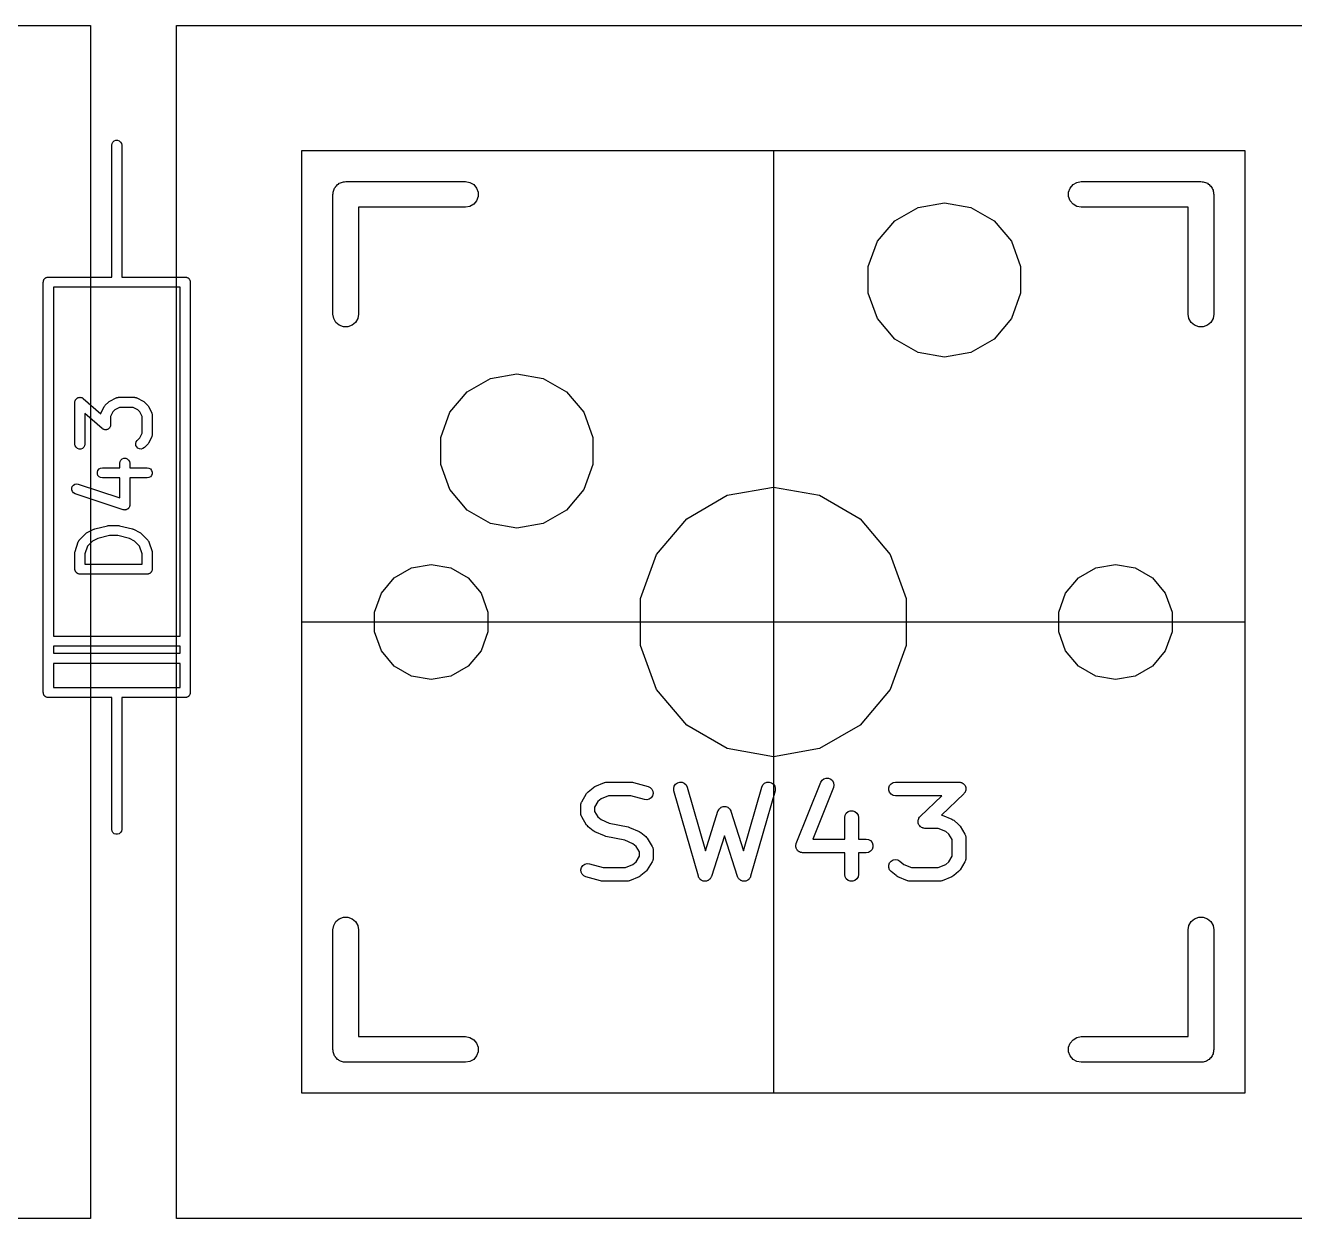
# Model space of a CAD drawing. Header units: millimetres. Extents: x 30 to 728, y -111 to 447.
# Drawn here: x 124.25 to 143.1, y 102.22 to 119.95 of the extents above; entities that cross this region are included whole.
import ezdxf

# ---------------------------------------------------------------- set-up
doc = ezdxf.new("R2010")
doc.units = ezdxf.units.MM
for name, color, linetype in [('BLACK', 7, 'Continuous'), ('プレート', 6, 'Continuous'), ('参照キーキャップ', 7, 'Continuous'), ('寸法', 21, 'Continuous')]:
    doc.layers.add(name, color=color, linetype=linetype)
doc.layers.add('補助線', color=4, linetype='Continuous', transparency=0.8)

# ---------------------------------------------------------------- blocks, each defined once
blk = doc.blocks.new('hhskb-F.SilkS')
at = {"layer": 'BLACK'}
for p, q in [((91.9295, -109.894), (91.9425, -109.872)), ((91.9425, -109.872), (91.9625, -109.855)), ((91.9625, -109.855), (91.987, -109.846)), ((91.987, -109.846), (92.013, -109.846)), ((92.013, -109.846), (92.0375, -109.855)), ((92.0375, -109.855), (92.0575, -109.872)), ((92.0575, -109.872), (92.0705, -109.894)), ((91.925, -109.92), (91.9295, -109.894)), ((91.925, -111.19), (91.925, -109.92)), ((92.0705, -109.894), (92.075, -109.92)), ((92.075, -109.92), (92.075, -111.19)), ((95.2095, -110.65), (95.2124, -110.634)), ((95.2124, -110.617), (95.2181, -110.601)), ((95.2124, -110.634), (95.2124, -110.617)), ((95.2181, -110.601), (95.221, -110.585)), ((95.221, -110.585), (95.2293, -110.57)), ((95.2293, -110.57), (95.235, -110.555)), ((95.235, -110.555), (95.2457, -110.542)), ((95.2457, -110.542), (95.2541, -110.528)), ((95.2541, -110.528), (95.2668, -110.517)), ((95.2668, -110.517), (95.2775, -110.504)), ((95.2775, -110.504), (95.292, -110.496)), ((95.292, -110.496), (95.3047, -110.485)), ((95.3047, -110.485), (95.3204, -110.479)), ((95.3204, -110.479), (95.3348, -110.471)), ((95.3348, -110.471), (95.3513, -110.468)), ((95.3513, -110.468), (95.3669, -110.462)), ((95.3669, -110.462), (95.3836, -110.462)), ((95.3836, -110.462), (95.4, -110.459)), ((95.4, -110.459), (97.178, -110.459)), ((97.178, -110.459), (97.2432, -110.471)), ((97.2432, -110.471), (97.3005, -110.504)), ((97.3005, -110.504), (97.343, -110.555)), ((97.343, -110.555), (97.3656, -110.617)), ((97.3656, -110.617), (97.3656, -110.683)), ((106.134, -110.617), (106.157, -110.555)), ((106.134, -110.683), (106.134, -110.617)), ((106.157, -110.555), (106.2, -110.504)), ((106.2, -110.504), (106.257, -110.471)), ((106.257, -110.471), (106.322, -110.459)), ((106.322, -110.459), (108.1, -110.459)), ((108.1, -110.459), (108.116, -110.462)), ((108.116, -110.462), (108.133, -110.462)), ((108.133, -110.462), (108.149, -110.468)), ((108.149, -110.468), (108.165, -110.471)), ((108.165, -110.471), (108.18, -110.479)), ((108.18, -110.479), (108.195, -110.485)), ((108.195, -110.485), (108.208, -110.496)), ((108.208, -110.496), (108.222, -110.504)), ((108.222, -110.504), (108.233, -110.517)), ((108.233, -110.517), (108.246, -110.528)), ((108.246, -110.528), (108.254, -110.542)), ((108.254, -110.542), (108.265, -110.555)), ((108.265, -110.555), (108.271, -110.57)), ((108.271, -110.57), (108.279, -110.585)), ((108.279, -110.585), (108.282, -110.601)), ((108.282, -110.601), (108.288, -110.617)), ((108.288, -110.617), (108.288, -110.634)), ((108.288, -110.634), (108.29, -110.65)), ((95.2095, -112.428), (95.2095, -110.65)), ((97.3005, -110.796), (97.2432, -110.829)), ((97.343, -110.745), (97.3005, -110.796)), ((97.3656, -110.683), (97.343, -110.745)), ((103.898, -110.842), (104.29, -110.773)), ((104.29, -110.773), (104.682, -110.842)), ((106.157, -110.745), (106.134, -110.683)), ((106.2, -110.796), (106.157, -110.745)), ((106.257, -110.829), (106.2, -110.796)), ((108.29, -110.65), (108.29, -112.428)), ((97.178, -110.84), (95.5905, -110.84)), ((95.5905, -110.84), (95.5905, -112.428)), ((97.2432, -110.829), (97.178, -110.84)), ((103.552, -111.041), (103.898, -110.842)), ((104.682, -110.842), (105.028, -111.041)), ((106.322, -110.84), (106.257, -110.829)), ((107.909, -110.84), (106.322, -110.84)), ((107.909, -112.428), (107.909, -110.84)), ((91.925, -111.877), (91.925, -111.19)), ((92.075, -111.19), (92.075, -111.877)), ((103.296, -111.346), (103.552, -111.041)), ((105.028, -111.041), (105.284, -111.346)), ((103.16, -111.721), (103.296, -111.346)), ((105.284, -111.346), (105.42, -111.721)), ((103.16, -112.119), (103.16, -111.721)), ((105.42, -111.721), (105.42, -112.119)), ((90.909, -111.952), (90.9101, -111.946)), ((90.909, -118.048), (90.909, -111.952)), ((90.9101, -111.939), (90.9124, -111.933)), ((90.9101, -111.946), (90.9101, -111.939)), ((90.9124, -111.933), (90.9135, -111.926)), ((90.9135, -111.926), (90.9168, -111.921)), ((90.9168, -111.921), (90.919, -111.914)), ((90.919, -111.914), (90.9233, -111.909)), ((90.9233, -111.909), (90.9265, -111.904)), ((90.9265, -111.904), (90.9316, -111.9)), ((90.9316, -111.9), (90.9358, -111.895)), ((90.9358, -111.895), (90.9415, -111.891)), ((90.9415, -111.891), (90.9465, -111.887)), ((90.9465, -111.887), (90.9527, -111.885)), ((90.9527, -111.885), (90.9583, -111.882)), ((90.9583, -111.882), (90.9648, -111.88)), ((90.9648, -111.88), (90.971, -111.878)), ((90.971, -111.878), (90.9775, -111.878)), ((90.9775, -111.878), (90.984, -111.877)), ((90.984, -111.877), (91.925, -111.877)), ((92.075, -111.877), (93.016, -111.877)), ((93.016, -111.877), (93.0225, -111.878)), ((93.0225, -111.878), (93.029, -111.878)), ((93.029, -111.878), (93.0352, -111.88)), ((93.0352, -111.88), (93.0417, -111.882)), ((93.0417, -111.882), (93.0473, -111.885)), ((93.0473, -111.885), (93.0535, -111.887)), ((93.0535, -111.887), (93.0585, -111.891)), ((93.0585, -111.891), (93.0642, -111.895)), ((93.0642, -111.895), (93.0684, -111.9)), ((93.0684, -111.9), (93.0735, -111.904)), ((93.0735, -111.904), (93.0767, -111.909)), ((93.0767, -111.909), (93.081, -111.914)), ((93.081, -111.914), (93.0832, -111.921)), ((93.0832, -111.921), (93.0865, -111.926)), ((93.0865, -111.926), (93.0876, -111.933)), ((93.0876, -111.933), (93.0899, -111.939)), ((93.0899, -111.939), (93.0899, -111.946)), ((93.0899, -111.946), (93.091, -111.952)), ((93.091, -111.952), (93.091, -118.048)), ((92, -112.027), (91.059, -112.027)), ((91.059, -112.027), (91.059, -117.211)), ((92.941, -112.027), (92, -112.027)), ((92.941, -117.211), (92.941, -112.027)), ((103.296, -112.494), (103.16, -112.119)), ((105.42, -112.119), (105.284, -112.494)), ((95.221, -112.493), (95.2095, -112.428)), ((95.2541, -112.55), (95.221, -112.493)), ((95.579, -112.493), (95.5459, -112.55)), ((95.5905, -112.428), (95.579, -112.493)), ((103.552, -112.799), (103.296, -112.494)), ((105.284, -112.494), (105.028, -112.799)), ((107.921, -112.493), (107.909, -112.428)), ((107.954, -112.55), (107.921, -112.493)), ((108.279, -112.493), (108.246, -112.55)), ((108.29, -112.428), (108.279, -112.493)), ((95.3047, -112.593), (95.2541, -112.55)), ((95.3669, -112.616), (95.3047, -112.593)), ((95.4331, -112.616), (95.3669, -112.616)), ((95.4952, -112.593), (95.4331, -112.616)), ((95.5459, -112.55), (95.4952, -112.593)), ((108.005, -112.593), (107.954, -112.55)), ((108.067, -112.616), (108.005, -112.593)), ((108.133, -112.616), (108.067, -112.616)), ((108.195, -112.593), (108.133, -112.616)), ((108.246, -112.55), (108.195, -112.593)), ((103.898, -112.998), (103.552, -112.799)), ((105.028, -112.799), (104.682, -112.998)), ((104.29, -113.067), (103.898, -112.998)), ((104.682, -112.998), (104.29, -113.067)), ((97.2025, -113.581), (97.5476, -113.382)), ((97.5476, -113.382), (97.94, -113.313)), ((97.94, -113.313), (98.3324, -113.382)), ((98.3324, -113.382), (98.6775, -113.581)), ((96.9464, -113.886), (97.2025, -113.581)), ((98.6775, -113.581), (98.9336, -113.886)), ((91.3774, -113.738), (91.3787, -113.731)), ((91.3774, -114.357), (91.3774, -113.738)), ((91.3787, -113.731), (91.3788, -113.724)), ((91.3788, -113.724), (91.3809, -113.718)), ((91.3809, -113.718), (91.3819, -113.712)), ((91.3819, -113.712), (91.3856, -113.706)), ((91.3856, -113.706), (91.3882, -113.699)), ((91.3882, -113.699), (91.392, -113.695)), ((91.392, -113.695), (91.3949, -113.69)), ((91.3949, -113.69), (91.4005, -113.685)), ((91.4005, -113.685), (91.4054, -113.68)), ((91.4054, -113.68), (91.4104, -113.677)), ((91.4104, -113.677), (91.4149, -113.673)), ((91.4149, -113.673), (91.4218, -113.671)), ((91.4218, -113.671), (91.4282, -113.667)), ((91.4282, -113.667), (91.4339, -113.666)), ((91.4339, -113.666), (91.4394, -113.664)), ((91.4394, -113.664), (91.4467, -113.664)), ((91.4467, -113.664), (91.4539, -113.663)), ((91.4539, -113.663), (91.4596, -113.664)), ((91.4596, -113.664), (91.4654, -113.664)), ((91.4654, -113.664), (91.4723, -113.667)), ((91.4723, -113.667), (91.4795, -113.668)), ((91.4795, -113.668), (91.4844, -113.671)), ((91.4844, -113.671), (91.4899, -113.673)), ((91.4899, -113.673), (91.4955, -113.678)), ((91.4955, -113.678), (91.5018, -113.682)), ((91.5018, -113.682), (91.7618, -113.909)), ((91.7663, -113.895), (91.8139, -113.8)), ((91.8139, -113.8), (91.821, -113.79)), ((91.821, -113.79), (91.8279, -113.78)), ((91.8279, -113.78), (91.8755, -113.733)), ((91.8755, -113.733), (91.8854, -113.726)), ((91.8854, -113.726), (91.895, -113.719)), ((91.895, -113.719), (91.9903, -113.671)), ((92.0415, -113.813), (91.973, -113.847)), ((91.9903, -113.671), (91.9944, -113.67)), ((91.9944, -113.67), (91.9982, -113.668)), ((91.9982, -113.668), (92.0068, -113.666)), ((92.0068, -113.666), (92.0152, -113.664)), ((92.0152, -113.664), (92.0196, -113.664)), ((92.0196, -113.664), (92.0238, -113.663)), ((92.0238, -113.663), (92.2619, -113.663)), ((92.2442, -113.813), (92.0415, -113.813)), ((92.3127, -113.847), (92.2442, -113.813)), ((92.2619, -113.663), (92.2662, -113.664)), ((92.2662, -113.664), (92.2705, -113.664)), ((92.2705, -113.664), (92.2789, -113.666)), ((92.2789, -113.666), (92.2876, -113.668)), ((92.2876, -113.668), (92.2913, -113.67)), ((92.2913, -113.67), (92.2954, -113.671)), ((92.2954, -113.671), (92.3907, -113.719)), ((92.3907, -113.719), (92.4003, -113.726)), ((92.4003, -113.726), (92.4102, -113.733)), ((92.4102, -113.733), (92.4578, -113.78)), ((92.4578, -113.78), (92.4647, -113.79)), ((92.4647, -113.79), (92.4718, -113.8)), ((92.4718, -113.8), (92.5195, -113.895)), ((91.7839, -114.128), (91.5274, -113.903)), ((91.5274, -113.903), (91.5274, -114.357)), ((91.7618, -113.909), (91.7629, -113.903)), ((91.7629, -113.903), (91.765, -113.899)), ((91.765, -113.899), (91.7663, -113.895)), ((91.9426, -113.878), (91.9083, -113.946)), ((91.9083, -113.946), (91.9083, -114.071)), ((91.973, -113.847), (91.9426, -113.878)), ((92.3431, -113.878), (92.3127, -113.847)), ((92.3774, -113.946), (92.3431, -113.878)), ((92.3774, -114.197), (92.3774, -113.946)), ((92.5195, -113.895), (92.5207, -113.899)), ((92.5207, -113.899), (92.5229, -113.903)), ((92.5229, -113.903), (92.5244, -113.912)), ((92.5244, -113.912), (92.5269, -113.92)), ((92.5269, -113.92), (92.5266, -113.924)), ((92.5266, -113.924), (92.5274, -113.929)), ((92.5274, -113.929), (92.5274, -114.214)), ((96.8101, -114.261), (96.9464, -113.886)), ((98.9336, -113.886), (99.0699, -114.261)), ((91.7902, -114.132), (91.7839, -114.128)), ((91.7958, -114.136), (91.7902, -114.132)), ((91.8013, -114.138), (91.7958, -114.136)), ((91.8062, -114.141), (91.8013, -114.138)), ((91.8134, -114.143), (91.8062, -114.141)), ((91.8203, -114.145), (91.8134, -114.143)), ((91.8261, -114.145), (91.8203, -114.145)), ((91.8318, -114.146), (91.8261, -114.145)), ((91.839, -114.145), (91.8318, -114.146)), ((91.8464, -114.145), (91.839, -114.145)), ((91.8518, -114.143), (91.8464, -114.145)), ((91.8575, -114.142), (91.8518, -114.143)), ((91.8639, -114.139), (91.8575, -114.142)), ((91.8708, -114.136), (91.8639, -114.139)), ((91.8753, -114.133), (91.8708, -114.136)), ((91.8803, -114.13), (91.8753, -114.133)), ((91.8852, -114.124), (91.8803, -114.13)), ((91.8908, -114.12), (91.8852, -114.124)), ((91.8937, -114.115), (91.8908, -114.12)), ((91.8975, -114.11), (91.8937, -114.115)), ((91.9001, -114.103), (91.8975, -114.11)), ((91.9038, -114.097), (91.9001, -114.103)), ((91.9048, -114.091), (91.9038, -114.097)), ((91.9069, -114.086), (91.9048, -114.091)), ((91.9071, -114.079), (91.9069, -114.086)), ((91.9083, -114.071), (91.9071, -114.079)), ((92.3431, -114.265), (92.3774, -114.197)), ((92.5274, -114.214), (92.5266, -114.219)), ((91.3819, -114.383), (91.3774, -114.357)), ((91.3949, -114.405), (91.3819, -114.383)), ((91.4149, -114.422), (91.3949, -114.405)), ((91.5098, -114.405), (91.4899, -114.422)), ((91.5229, -114.383), (91.5098, -114.405)), ((91.5274, -114.357), (91.5229, -114.383)), ((92.2824, -114.351), (92.2892, -114.325)), ((92.2847, -114.377), (92.2824, -114.351)), ((92.2957, -114.4), (92.2847, -114.377)), ((92.2892, -114.325), (92.3041, -114.304)), ((92.3141, -114.419), (92.2957, -114.4)), ((92.3041, -114.304), (92.3431, -114.265)), ((92.4578, -114.363), (92.4102, -114.41)), ((92.4647, -114.353), (92.4578, -114.363)), ((92.4718, -114.343), (92.4647, -114.353)), ((92.5195, -114.248), (92.4718, -114.343)), ((92.5207, -114.244), (92.5195, -114.248)), ((92.5229, -114.24), (92.5207, -114.244)), ((92.5244, -114.231), (92.5229, -114.24)), ((92.5269, -114.223), (92.5244, -114.231)), ((92.5266, -114.219), (92.5269, -114.223)), ((96.8101, -114.659), (96.8101, -114.261)), ((99.0699, -114.261), (99.0699, -114.659)), ((91.4394, -114.431), (91.4149, -114.422)), ((91.4654, -114.431), (91.4394, -114.431)), ((91.4899, -114.422), (91.4654, -114.431)), ((92.0616, -114.595), (92.0815, -114.578)), ((92.0815, -114.578), (92.106, -114.569)), ((92.106, -114.569), (92.1321, -114.569)), ((92.1321, -114.569), (92.1565, -114.578)), ((92.1565, -114.578), (92.1765, -114.595)), ((92.3377, -114.43), (92.3141, -114.419)), ((92.3637, -114.432), (92.3377, -114.43)), ((92.3888, -114.425), (92.3637, -114.432)), ((92.4102, -114.41), (92.3888, -114.425)), ((91.7119, -114.773), (91.7208, -114.748)), ((91.7119, -114.799), (91.7119, -114.773)), ((91.7208, -114.748), (91.7375, -114.728)), ((91.7375, -114.728), (91.7601, -114.715)), ((91.7601, -114.715), (91.7857, -114.711)), ((91.7857, -114.711), (92.044, -114.711)), ((92.044, -114.643), (92.0486, -114.617)), ((92.044, -114.711), (92.044, -114.643)), ((92.0486, -114.617), (92.0616, -114.595)), ((92.1765, -114.595), (92.1895, -114.617)), ((92.1895, -114.617), (92.194, -114.643)), ((92.194, -114.643), (92.194, -114.711)), ((92.194, -114.711), (92.4524, -114.711)), ((92.4524, -114.711), (92.478, -114.715)), ((92.478, -114.715), (92.5006, -114.728)), ((92.5006, -114.728), (92.5173, -114.748)), ((92.5173, -114.748), (92.5262, -114.773)), ((92.5262, -114.773), (92.5262, -114.799)), ((96.9464, -115.034), (96.8101, -114.659)), ((99.0699, -114.659), (98.9336, -115.034)), ((91.3388, -114.988), (91.355, -114.968)), ((91.355, -114.968), (91.3772, -114.954)), ((91.3772, -114.954), (91.4027, -114.949)), ((91.4027, -114.949), (91.4285, -114.953)), ((91.4285, -114.953), (92.044, -115.158)), ((91.7208, -114.823), (91.7119, -114.799)), ((91.7375, -114.843), (91.7208, -114.823)), ((91.7601, -114.856), (91.7375, -114.843)), ((91.7857, -114.861), (91.7601, -114.856)), ((92.044, -114.861), (91.7857, -114.861)), ((92.044, -115.158), (92.044, -114.861)), ((92.4524, -114.861), (92.194, -114.861)), ((92.194, -114.861), (92.194, -115.262)), ((92.478, -114.856), (92.4524, -114.861)), ((92.5006, -114.843), (92.478, -114.856)), ((92.5173, -114.823), (92.5006, -114.843)), ((92.5262, -114.799), (92.5173, -114.823)), ((91.3306, -115.013), (91.3388, -114.988)), ((91.3313, -115.039), (91.3306, -115.013)), ((91.3409, -115.063), (91.3313, -115.039)), ((91.3581, -115.083), (91.3409, -115.063)), ((91.381, -115.095), (91.3581, -115.083)), ((92.0953, -115.333), (91.381, -115.095)), ((97.2025, -115.339), (96.9464, -115.034)), ((98.9336, -115.034), (98.6775, -115.339)), ((100.463, -115.467), (101.065, -115.119)), ((101.065, -115.119), (101.75, -114.998)), ((101.75, -114.998), (102.435, -115.119)), ((102.435, -115.119), (103.037, -115.467)), ((92.1008, -115.334), (92.0953, -115.333)), ((92.106, -115.336), (92.1008, -115.334)), ((92.1136, -115.336), (92.106, -115.336)), ((92.1211, -115.337), (92.1136, -115.336)), ((92.1265, -115.336), (92.1211, -115.337)), ((92.1321, -115.336), (92.1265, -115.336)), ((92.1392, -115.333), (92.1321, -115.336)), ((92.1466, -115.332), (92.1392, -115.333)), ((92.1513, -115.329), (92.1466, -115.332)), ((92.1565, -115.327), (92.1513, -115.329)), ((92.1624, -115.322), (92.1565, -115.327)), ((92.1688, -115.318), (92.1624, -115.322)), ((92.1723, -115.314), (92.1688, -115.318)), ((92.1765, -115.31), (92.1723, -115.314)), ((92.1803, -115.304), (92.1765, -115.31)), ((92.185, -115.298), (92.1803, -115.304)), ((92.1868, -115.292), (92.185, -115.298)), ((92.1895, -115.288), (92.1868, -115.292)), ((92.1908, -115.28), (92.1895, -115.288)), ((92.1932, -115.273), (92.1908, -115.28)), ((92.194, -115.262), (92.1931, -115.267)), ((92.1931, -115.267), (92.1932, -115.273)), ((97.5476, -115.538), (97.2025, -115.339)), ((98.6775, -115.339), (98.3324, -115.538)), ((100.017, -115.999), (100.463, -115.467)), ((103.037, -115.467), (103.483, -115.999)), ((91.447, -115.78), (91.5422, -115.685)), ((91.5422, -115.685), (91.552, -115.678)), ((91.552, -115.678), (91.5617, -115.671)), ((91.5617, -115.671), (91.6569, -115.623)), ((91.6569, -115.623), (91.6648, -115.621)), ((91.6648, -115.621), (91.6723, -115.618)), ((91.6723, -115.618), (91.8628, -115.57)), ((91.8902, -115.718), (91.7167, -115.761)), ((91.8628, -115.57), (91.8719, -115.569)), ((91.8719, -115.569), (91.881, -115.568)), ((91.881, -115.568), (92.0238, -115.568)), ((92.0146, -115.718), (91.8902, -115.718)), ((92.1881, -115.761), (92.0146, -115.718)), ((92.0238, -115.568), (92.0328, -115.569)), ((92.0328, -115.569), (92.042, -115.57)), ((92.042, -115.57), (92.2325, -115.618)), ((92.2325, -115.618), (92.24, -115.621)), ((92.24, -115.621), (92.2478, -115.623)), ((92.2478, -115.623), (92.3431, -115.671)), ((92.3431, -115.671), (92.3527, -115.678)), ((92.3527, -115.678), (92.3626, -115.685)), ((92.3626, -115.685), (92.4578, -115.78)), ((97.94, -115.607), (97.5476, -115.538)), ((98.3324, -115.538), (97.94, -115.607)), ((91.3812, -115.952), (91.4288, -115.81)), ((91.4288, -115.81), (91.4309, -115.806)), ((91.4309, -115.806), (91.432, -115.802)), ((91.432, -115.802), (91.4371, -115.794)), ((91.4371, -115.794), (91.4413, -115.787)), ((91.4413, -115.787), (91.4445, -115.784)), ((91.4445, -115.784), (91.447, -115.78)), ((91.5656, -115.874), (91.5274, -115.988)), ((91.6397, -115.8), (91.5656, -115.874)), ((91.7167, -115.761), (91.6397, -115.8)), ((92.2651, -115.8), (92.1881, -115.761)), ((92.3392, -115.874), (92.2651, -115.8)), ((92.3774, -115.988), (92.3392, -115.874)), ((92.4578, -115.78), (92.4603, -115.784)), ((92.4603, -115.784), (92.4635, -115.787)), ((92.4635, -115.787), (92.4677, -115.794)), ((92.4677, -115.794), (92.4727, -115.802)), ((92.4727, -115.802), (92.4739, -115.806)), ((92.4739, -115.806), (92.4759, -115.81)), ((92.4759, -115.81), (92.5235, -115.952)), ((91.3774, -115.976), (91.3795, -115.964)), ((91.3774, -116.214), (91.3774, -115.976)), ((91.3795, -115.964), (91.3812, -115.952)), ((91.5274, -115.988), (91.5274, -116.139)), ((92.3774, -116.139), (92.3774, -115.988)), ((92.5235, -115.952), (92.5253, -115.964)), ((92.5253, -115.964), (92.5274, -115.976)), ((92.5274, -115.976), (92.5274, -116.214)), ((99.7789, -116.652), (100.017, -115.999)), ((103.483, -115.999), (103.721, -116.652)), ((91.3785, -116.221), (91.3774, -116.214)), ((91.3785, -116.227), (91.3785, -116.221)), ((91.3808, -116.233), (91.3785, -116.227)), ((91.3819, -116.24), (91.3808, -116.233)), ((91.3852, -116.246), (91.3819, -116.24)), ((91.3874, -116.252), (91.3852, -116.246)), ((91.3916, -116.257), (91.3874, -116.252)), ((91.3949, -116.262), (91.3916, -116.257)), ((91.4, -116.267), (91.3949, -116.262)), ((91.4042, -116.272), (91.4, -116.267)), ((91.4099, -116.275), (91.4042, -116.272)), ((91.4149, -116.279), (91.4099, -116.275)), ((91.421, -116.281), (91.4149, -116.279)), ((91.4267, -116.285), (91.421, -116.281)), ((91.4332, -116.286), (91.4267, -116.285)), ((91.4394, -116.288), (91.4332, -116.286)), ((91.4459, -116.288), (91.4394, -116.288)), ((91.4524, -116.289), (91.4459, -116.288)), ((92.4524, -116.289), (91.4524, -116.289)), ((91.5274, -116.139), (92.3774, -116.139)), ((92.4588, -116.288), (92.4524, -116.289)), ((92.4654, -116.288), (92.4588, -116.288)), ((92.4716, -116.286), (92.4654, -116.288)), ((92.478, -116.285), (92.4716, -116.286)), ((92.4837, -116.281), (92.478, -116.285)), ((92.4899, -116.279), (92.4837, -116.281)), ((92.4949, -116.275), (92.4899, -116.279)), ((92.5006, -116.272), (92.4949, -116.275)), ((92.5048, -116.267), (92.5006, -116.272)), ((92.5098, -116.262), (92.5048, -116.267)), ((92.5131, -116.257), (92.5098, -116.262)), ((92.5173, -116.252), (92.5131, -116.257)), ((92.5196, -116.246), (92.5173, -116.252)), ((92.5229, -116.24), (92.5196, -116.246)), ((92.524, -116.233), (92.5229, -116.24)), ((92.5262, -116.227), (92.524, -116.233)), ((92.5274, -116.214), (92.5262, -116.221)), ((92.5262, -116.221), (92.5262, -116.227)), ((96.121, -116.346), (96.3779, -116.197)), ((96.3779, -116.197), (96.67, -116.146)), ((96.67, -116.146), (96.9621, -116.197)), ((96.9621, -116.197), (97.219, -116.346)), ((106.281, -116.346), (106.538, -116.197)), ((106.538, -116.197), (106.83, -116.146)), ((106.83, -116.146), (107.122, -116.197)), ((107.122, -116.197), (107.379, -116.346)), ((95.9303, -116.573), (96.121, -116.346)), ((97.219, -116.346), (97.4097, -116.573)), ((106.09, -116.573), (106.281, -116.346)), ((107.379, -116.346), (107.57, -116.573)), ((95.8288, -116.852), (95.9303, -116.573)), ((97.4097, -116.573), (97.5112, -116.852)), ((99.7789, -117.348), (99.7789, -116.652)), ((103.721, -116.652), (103.721, -117.348)), ((105.989, -116.852), (106.09, -116.573)), ((107.57, -116.573), (107.671, -116.852)), ((95.8288, -117.148), (95.8288, -116.852)), ((97.5112, -116.852), (97.5112, -117.148)), ((105.989, -117.148), (105.989, -116.852)), ((107.671, -116.852), (107.671, -117.148)), ((91.059, -117.211), (92.941, -117.211)), ((95.9303, -117.427), (95.8288, -117.148)), ((97.5112, -117.148), (97.4097, -117.427)), ((106.09, -117.427), (105.989, -117.148)), ((107.671, -117.148), (107.57, -117.427)), ((91.059, -117.361), (91.059, -117.465)), ((92.941, -117.361), (91.059, -117.361)), ((92.941, -117.465), (92.941, -117.361)), ((100.017, -118.001), (99.7789, -117.348)), ((103.721, -117.348), (103.483, -118.001)), ((91.059, -117.465), (92.941, -117.465)), ((96.121, -117.654), (95.9303, -117.427)), ((97.4097, -117.427), (97.219, -117.654)), ((106.281, -117.654), (106.09, -117.427)), ((107.57, -117.427), (107.379, -117.654)), ((92.941, -117.615), (91.059, -117.615)), ((91.059, -117.615), (91.059, -117.973)), ((92.941, -117.973), (92.941, -117.615)), ((96.3779, -117.803), (96.121, -117.654)), ((97.219, -117.654), (96.9621, -117.803)), ((106.538, -117.803), (106.281, -117.654)), ((107.379, -117.654), (107.122, -117.803)), ((91.059, -117.973), (92, -117.973)), ((92, -117.973), (92.941, -117.973)), ((96.67, -117.854), (96.3779, -117.803)), ((96.9621, -117.803), (96.67, -117.854)), ((106.83, -117.854), (106.538, -117.803)), ((107.122, -117.803), (106.83, -117.854)), ((90.9101, -118.054), (90.909, -118.048)), ((90.9101, -118.061), (90.9101, -118.054)), ((90.9124, -118.067), (90.9101, -118.061)), ((90.9135, -118.074), (90.9124, -118.067)), ((90.9168, -118.079), (90.9135, -118.074)), ((90.919, -118.085), (90.9168, -118.079)), ((90.9233, -118.091), (90.919, -118.085)), ((90.9265, -118.096), (90.9233, -118.091)), ((90.9316, -118.1), (90.9265, -118.096)), ((90.9358, -118.105), (90.9316, -118.1)), ((90.9415, -118.109), (90.9358, -118.105)), ((90.9465, -118.113), (90.9415, -118.109)), ((90.9527, -118.115), (90.9465, -118.113)), ((90.9583, -118.118), (90.9527, -118.115)), ((90.9648, -118.12), (90.9583, -118.118)), ((90.971, -118.122), (90.9648, -118.12)), ((90.9775, -118.122), (90.971, -118.122)), ((90.984, -118.123), (90.9775, -118.122)), ((91.925, -118.123), (90.984, -118.123)), ((91.925, -118.81), (91.925, -118.123)), ((93.016, -118.123), (92.075, -118.123)), ((92.075, -118.123), (92.075, -118.81)), ((93.0225, -118.122), (93.016, -118.123)), ((93.029, -118.122), (93.0225, -118.122)), ((93.0352, -118.12), (93.029, -118.122)), ((93.0417, -118.118), (93.0352, -118.12)), ((93.0473, -118.115), (93.0417, -118.118)), ((93.0535, -118.113), (93.0473, -118.115)), ((93.0585, -118.109), (93.0535, -118.113)), ((93.0642, -118.105), (93.0585, -118.109)), ((93.0684, -118.1), (93.0642, -118.105)), ((93.0735, -118.096), (93.0684, -118.1)), ((93.0767, -118.091), (93.0735, -118.096)), ((93.081, -118.085), (93.0767, -118.091)), ((93.0832, -118.079), (93.081, -118.085)), ((93.0865, -118.074), (93.0832, -118.079)), ((93.0876, -118.067), (93.0865, -118.074)), ((93.0899, -118.061), (93.0876, -118.067)), ((93.091, -118.048), (93.0899, -118.054)), ((93.0899, -118.054), (93.0899, -118.061)), ((100.463, -118.533), (100.017, -118.001)), ((103.483, -118.001), (103.037, -118.533)), ((101.065, -118.881), (100.463, -118.533)), ((103.037, -118.533), (102.435, -118.881)), ((91.925, -120.08), (91.925, -118.81)), ((92.075, -118.81), (92.075, -120.08)), ((101.75, -119.002), (101.065, -118.881)), ((102.435, -118.881), (101.75, -119.002)), ((98.9998, -119.522), (99.0724, -119.462)), ((99.0724, -119.462), (99.0856, -119.454)), ((99.0856, -119.454), (99.0984, -119.446)), ((99.0984, -119.446), (99.2435, -119.386)), ((99.2435, -119.386), (99.2458, -119.385)), ((99.2458, -119.385), (99.2478, -119.384)), ((99.2478, -119.384), (99.2629, -119.381)), ((99.2629, -119.381), (99.2779, -119.378)), ((99.2779, -119.378), (99.2803, -119.378)), ((99.2803, -119.378), (99.2826, -119.378)), ((99.2826, -119.378), (99.6454, -119.378)), ((99.6454, -119.378), (99.659, -119.38)), ((99.659, -119.38), (99.6726, -119.382)), ((99.6726, -119.382), (99.8903, -119.442)), ((99.8903, -119.442), (99.9222, -119.457)), ((99.9222, -119.457), (99.9469, -119.482)), ((99.9469, -119.482), (99.9615, -119.515)), ((100.27, -119.472), (100.278, -119.438)), ((100.273, -119.507), (100.27, -119.472)), ((100.278, -119.438), (100.298, -119.409)), ((100.298, -119.409), (100.327, -119.388)), ((100.327, -119.388), (100.361, -119.378)), ((100.361, -119.378), (100.396, -119.381)), ((100.396, -119.381), (100.428, -119.395)), ((100.428, -119.395), (100.453, -119.42)), ((100.453, -119.42), (100.469, -119.452)), ((100.469, -119.452), (100.74, -120.399)), ((101.309, -120.399), (101.58, -119.452)), ((101.58, -119.452), (101.595, -119.42)), ((101.595, -119.42), (101.621, -119.395)), ((101.621, -119.395), (101.653, -119.381)), ((101.653, -119.381), (101.688, -119.378)), ((101.688, -119.378), (101.722, -119.388)), ((101.722, -119.388), (101.75, -119.409)), ((101.75, -119.409), (101.77, -119.438)), ((101.77, -119.438), (101.779, -119.472)), ((101.779, -119.472), (101.775, -119.507)), ((102.091, -120.288), (102.454, -119.381)), ((102.643, -119.457), (102.335, -120.225)), ((102.454, -119.381), (102.473, -119.351)), ((102.473, -119.351), (102.5, -119.33)), ((102.5, -119.33), (102.534, -119.318)), ((102.534, -119.318), (102.569, -119.32)), ((102.569, -119.32), (102.602, -119.333)), ((102.602, -119.333), (102.628, -119.356)), ((102.628, -119.356), (102.645, -119.387)), ((102.65, -119.422), (102.643, -119.457)), ((102.645, -119.387), (102.65, -119.422)), ((103.464, -119.462), (103.476, -119.429)), ((103.464, -119.497), (103.464, -119.462)), ((103.476, -119.429), (103.499, -119.402)), ((103.499, -119.402), (103.53, -119.384)), ((103.53, -119.384), (103.564, -119.378)), ((103.564, -119.378), (104.508, -119.378)), ((104.508, -119.378), (104.522, -119.38)), ((104.522, -119.38), (104.536, -119.382)), ((104.536, -119.382), (104.539, -119.383)), ((104.539, -119.383), (104.542, -119.384)), ((104.542, -119.384), (104.555, -119.391)), ((104.555, -119.391), (104.568, -119.398)), ((104.568, -119.398), (104.57, -119.4)), ((104.57, -119.4), (104.573, -119.402)), ((104.573, -119.402), (104.582, -119.413)), ((104.582, -119.413), (104.592, -119.423)), ((104.592, -119.423), (104.594, -119.426)), ((104.594, -119.426), (104.596, -119.429)), ((104.596, -119.429), (104.601, -119.442)), ((104.601, -119.442), (104.606, -119.456)), ((104.606, -119.456), (104.607, -119.459)), ((104.607, -119.459), (104.608, -119.462)), ((104.608, -119.462), (104.608, -119.476)), ((104.608, -119.476), (104.609, -119.491)), ((104.609, -119.491), (104.608, -119.494)), ((104.608, -119.494), (104.608, -119.497)), ((98.8968, -119.687), (98.9017, -119.678)), ((98.9017, -119.678), (98.9052, -119.669)), ((98.9052, -119.669), (98.9777, -119.548)), ((98.9777, -119.548), (98.9888, -119.535)), ((98.9888, -119.535), (98.9998, -119.522)), ((99.1431, -119.668), (99.0939, -119.75)), ((99.1907, -119.628), (99.1431, -119.668)), ((99.3029, -119.581), (99.1907, -119.628)), ((99.6316, -119.581), (99.3029, -119.581)), ((99.8359, -119.638), (99.6316, -119.581)), ((99.8711, -119.641), (99.8359, -119.638)), ((99.9052, -119.632), (99.8711, -119.641)), ((99.9343, -119.612), (99.9052, -119.632)), ((99.9548, -119.584), (99.9343, -119.612)), ((99.9643, -119.55), (99.9548, -119.584)), ((99.9615, -119.515), (99.9643, -119.55)), ((100.636, -120.777), (100.273, -119.507)), ((101.775, -119.507), (101.412, -120.777)), ((103.476, -119.53), (103.464, -119.497)), ((103.499, -119.557), (103.476, -119.53)), ((103.53, -119.575), (103.499, -119.557)), ((103.564, -119.581), (103.53, -119.575)), ((104.254, -119.581), (103.564, -119.581)), ((103.93, -119.89), (104.254, -119.581)), ((104.578, -119.553), (104.248, -119.867)), ((104.586, -119.541), (104.578, -119.553)), ((104.596, -119.53), (104.586, -119.541)), ((104.597, -119.527), (104.596, -119.53)), ((104.599, -119.525), (104.597, -119.527)), ((104.603, -119.511), (104.599, -119.525)), ((104.608, -119.497), (104.603, -119.511)), ((98.8907, -119.721), (98.8924, -119.712)), ((98.8907, -119.842), (98.8907, -119.721)), ((98.8924, -119.852), (98.8907, -119.842)), ((98.8924, -119.712), (98.8925, -119.702)), ((98.8925, -119.862), (98.8924, -119.852)), ((98.8925, -119.702), (98.8954, -119.695)), ((98.8954, -119.869), (98.8925, -119.862)), ((98.8954, -119.695), (98.8968, -119.687)), ((98.8968, -119.877), (98.8954, -119.869)), ((99.0939, -119.75), (99.0939, -119.814)), ((99.0939, -119.814), (99.1431, -119.896)), ((100.74, -120.399), (100.928, -119.811)), ((100.928, -119.811), (100.929, -119.808)), ((100.929, -119.808), (100.93, -119.804)), ((100.93, -119.804), (100.938, -119.792)), ((100.938, -119.792), (100.944, -119.78)), ((100.944, -119.78), (100.947, -119.777)), ((100.947, -119.777), (100.949, -119.774)), ((100.949, -119.774), (100.96, -119.766)), ((100.96, -119.766), (100.97, -119.756)), ((100.97, -119.756), (100.974, -119.755)), ((100.974, -119.755), (100.977, -119.752)), ((100.977, -119.752), (100.99, -119.748)), ((100.99, -119.748), (101.003, -119.743)), ((101.003, -119.743), (101.007, -119.743)), ((101.007, -119.743), (101.011, -119.742)), ((101.011, -119.742), (101.024, -119.742)), ((101.024, -119.742), (101.038, -119.742)), ((101.038, -119.742), (101.042, -119.743)), ((101.042, -119.743), (101.046, -119.743)), ((101.046, -119.743), (101.059, -119.748)), ((101.059, -119.748), (101.072, -119.752)), ((101.072, -119.752), (101.075, -119.755)), ((101.075, -119.755), (101.079, -119.756)), ((101.079, -119.756), (101.089, -119.766)), ((101.089, -119.766), (101.099, -119.774)), ((101.099, -119.774), (101.102, -119.777)), ((101.102, -119.777), (101.105, -119.78)), ((101.105, -119.78), (101.111, -119.792)), ((101.111, -119.792), (101.118, -119.804)), ((101.118, -119.804), (101.119, -119.808)), ((101.119, -119.808), (101.121, -119.811)), ((101.121, -119.811), (101.309, -120.399)), ((102.81, -119.903), (102.816, -119.868)), ((102.816, -119.868), (102.833, -119.838)), ((102.833, -119.838), (102.86, -119.815)), ((102.86, -119.815), (102.893, -119.803)), ((102.893, -119.803), (102.929, -119.803)), ((102.929, -119.803), (102.962, -119.815)), ((102.962, -119.815), (102.989, -119.838)), ((102.989, -119.838), (103.007, -119.868)), ((103.007, -119.868), (103.013, -119.903)), ((104.248, -119.867), (104.252, -119.868)), ((104.252, -119.868), (104.254, -119.869)), ((104.254, -119.869), (104.257, -119.87)), ((104.257, -119.87), (104.402, -119.93)), ((98.9017, -119.886), (98.8968, -119.877)), ((98.9052, -119.895), (98.9017, -119.886)), ((98.9777, -120.016), (98.9052, -119.895)), ((98.9889, -120.028), (98.9777, -120.016)), ((98.9998, -120.041), (98.9889, -120.028)), ((99.0724, -120.102), (98.9998, -120.041)), ((99.1431, -119.896), (99.1907, -119.936)), ((99.1907, -119.936), (99.3127, -119.987)), ((99.3127, -119.987), (99.5936, -120.045)), ((99.5936, -120.045), (99.6025, -120.049)), ((99.6025, -120.049), (99.6119, -120.051)), ((99.6119, -120.051), (99.7571, -120.111)), ((102.81, -120.225), (102.81, -119.903)), ((103.013, -119.903), (103.013, -120.225)), ((103.899, -119.952), (103.9, -119.949)), ((103.9, -119.966), (103.899, -119.952)), ((103.9, -119.946), (103.905, -119.932)), ((103.9, -119.949), (103.9, -119.946)), ((103.9, -119.981), (103.9, -119.966)), ((103.901, -119.984), (103.9, -119.981)), ((103.901, -119.987), (103.901, -119.984)), ((103.907, -120.001), (103.901, -119.987)), ((103.905, -119.932), (103.909, -119.918)), ((103.912, -120.014), (103.907, -120.001)), ((103.909, -119.918), (103.911, -119.916)), ((103.911, -119.916), (103.912, -119.913)), ((103.912, -119.913), (103.921, -119.901)), ((103.914, -120.017), (103.912, -120.014)), ((103.915, -120.02), (103.914, -120.017)), ((103.925, -120.03), (103.915, -120.02)), ((103.921, -119.901), (103.93, -119.89)), ((103.934, -120.041), (103.925, -120.03)), ((103.937, -120.043), (103.934, -120.041)), ((103.939, -120.045), (103.937, -120.043)), ((103.952, -120.052), (103.939, -120.045)), ((103.965, -120.059), (103.952, -120.052)), ((103.968, -120.059), (103.965, -120.059)), ((103.971, -120.061), (103.968, -120.059)), ((104.402, -119.93), (104.414, -119.938)), ((104.414, -119.938), (104.428, -119.946)), ((104.428, -119.946), (104.5, -120.006)), ((104.5, -120.006), (104.511, -120.019)), ((104.511, -120.019), (104.522, -120.032)), ((104.522, -120.032), (104.595, -120.153)), ((91.9295, -120.106), (91.925, -120.08)), ((91.9425, -120.128), (91.9295, -120.106)), ((91.9625, -120.145), (91.9425, -120.128)), ((91.987, -120.154), (91.9625, -120.145)), ((92.013, -120.154), (91.987, -120.154)), ((92.0375, -120.145), (92.013, -120.154)), ((92.0575, -120.128), (92.0375, -120.145)), ((92.0705, -120.106), (92.0575, -120.128)), ((92.075, -120.08), (92.0705, -120.106)), ((99.0856, -120.109), (99.0724, -120.102)), ((99.0984, -120.118), (99.0856, -120.109)), ((99.2435, -120.178), (99.0984, -120.118)), ((99.2529, -120.18), (99.2435, -120.178)), ((99.2618, -120.184), (99.2529, -120.18)), ((99.5427, -120.242), (99.2618, -120.184)), ((99.6648, -120.293), (99.5427, -120.242)), ((99.7571, -120.111), (99.7699, -120.12)), ((99.7699, -120.12), (99.783, -120.127)), ((99.783, -120.127), (99.8556, -120.188)), ((99.8556, -120.188), (99.8666, -120.201)), ((99.8666, -120.201), (99.8777, -120.213)), ((99.8777, -120.213), (99.9503, -120.334)), ((101.024, -120.176), (100.831, -120.78)), ((101.218, -120.78), (101.024, -120.176)), ((102.335, -120.225), (102.81, -120.225)), ((103.013, -120.225), (103.129, -120.225)), ((103.129, -120.225), (103.164, -120.231)), ((103.164, -120.231), (103.194, -120.248)), ((103.194, -120.248), (103.217, -120.275)), ((103.985, -120.062), (103.971, -120.061)), ((104, -120.065), (103.985, -120.062)), ((104.197, -120.065), (104, -120.065)), ((104.309, -120.112), (104.197, -120.065)), ((104.357, -120.151), (104.309, -120.112)), ((104.406, -120.233), (104.357, -120.151)), ((104.406, -120.479), (104.406, -120.233)), ((104.595, -120.153), (104.598, -120.162)), ((104.598, -120.162), (104.603, -120.17)), ((104.603, -120.17), (104.605, -120.178)), ((104.605, -120.178), (104.607, -120.186)), ((104.607, -120.186), (104.608, -120.196)), ((104.608, -120.196), (104.609, -120.205)), ((104.609, -120.205), (104.609, -120.508)), ((99.7123, -120.333), (99.6648, -120.293)), ((99.7615, -120.415), (99.7123, -120.333)), ((99.7615, -120.479), (99.7615, -120.415)), ((99.9503, -120.334), (99.9537, -120.343)), ((99.9537, -120.343), (99.9586, -120.352)), ((99.9586, -120.352), (99.96, -120.36)), ((99.96, -120.36), (99.9629, -120.367)), ((99.9629, -120.367), (99.9631, -120.377)), ((99.9631, -120.377), (99.9647, -120.387)), ((99.9647, -120.387), (99.9647, -120.508)), ((102.084, -120.323), (102.085, -120.316)), ((102.085, -120.333), (102.084, -120.323)), ((102.085, -120.309), (102.089, -120.299)), ((102.085, -120.316), (102.085, -120.309)), ((102.085, -120.344), (102.085, -120.333)), ((102.088, -120.351), (102.085, -120.344)), ((102.089, -120.358), (102.088, -120.351)), ((102.089, -120.299), (102.091, -120.288)), ((102.094, -120.367), (102.089, -120.358)), ((102.097, -120.377), (102.094, -120.367)), ((102.102, -120.383), (102.097, -120.377)), ((102.106, -120.389), (102.102, -120.383)), ((102.113, -120.396), (102.106, -120.389)), ((102.12, -120.404), (102.113, -120.396)), ((102.126, -120.408), (102.12, -120.404)), ((102.132, -120.413), (102.126, -120.408)), ((102.142, -120.416), (102.132, -120.413)), ((102.151, -120.422), (102.142, -120.416)), ((102.158, -120.423), (102.151, -120.422)), ((102.165, -120.426), (102.158, -120.423)), ((102.175, -120.426), (102.165, -120.426)), ((102.185, -120.428), (102.175, -120.426)), ((102.81, -120.428), (102.185, -120.428)), ((102.81, -120.75), (102.81, -120.428)), ((103.129, -120.428), (103.013, -120.428)), ((103.013, -120.428), (103.013, -120.75)), ((103.164, -120.422), (103.129, -120.428)), ((103.194, -120.404), (103.164, -120.422)), ((103.217, -120.377), (103.194, -120.404)), ((103.217, -120.275), (103.229, -120.309)), ((103.229, -120.344), (103.217, -120.377)), ((103.229, -120.309), (103.229, -120.344)), ((98.9006, -120.645), (98.9211, -120.617)), ((98.9211, -120.617), (98.9502, -120.597)), ((98.9502, -120.597), (98.9844, -120.588)), ((98.9844, -120.588), (99.0195, -120.591)), ((99.0195, -120.591), (99.2238, -120.648)), ((99.5525, -120.648), (99.6648, -120.601)), ((99.6648, -120.601), (99.7123, -120.562)), ((99.7123, -120.562), (99.7615, -120.479)), ((99.9503, -120.56), (99.8777, -120.681)), ((99.9537, -120.551), (99.9503, -120.56)), ((99.9586, -120.542), (99.9537, -120.551)), ((99.96, -120.534), (99.9586, -120.542)), ((99.9629, -120.527), (99.96, -120.534)), ((99.9631, -120.517), (99.9629, -120.527)), ((99.9647, -120.508), (99.9631, -120.517)), ((103.464, -120.611), (103.476, -120.578)), ((103.464, -120.647), (103.464, -120.611)), ((103.476, -120.578), (103.499, -120.551)), ((103.499, -120.551), (103.529, -120.533)), ((103.529, -120.533), (103.564, -120.527)), ((103.564, -120.527), (103.599, -120.533)), ((103.599, -120.533), (103.629, -120.551)), ((103.629, -120.551), (103.69, -120.601)), ((103.69, -120.601), (103.802, -120.648)), ((104.197, -120.648), (104.309, -120.601)), ((104.309, -120.601), (104.357, -120.562)), ((104.357, -120.562), (104.406, -120.479)), ((104.595, -120.56), (104.522, -120.681)), ((104.598, -120.551), (104.595, -120.56)), ((104.603, -120.542), (104.598, -120.551)), ((104.605, -120.534), (104.603, -120.542)), ((104.607, -120.527), (104.605, -120.534)), ((104.608, -120.517), (104.607, -120.527)), ((104.609, -120.508), (104.608, -120.517)), ((98.8912, -120.679), (98.9006, -120.645)), ((98.8939, -120.714), (98.8912, -120.679)), ((98.9085, -120.747), (98.8939, -120.714)), ((98.9333, -120.772), (98.9085, -120.747)), ((98.9651, -120.787), (98.9333, -120.772)), ((99.1828, -120.847), (98.9651, -120.787)), ((99.2238, -120.648), (99.5525, -120.648)), ((99.7571, -120.783), (99.6119, -120.843)), ((99.7699, -120.775), (99.7571, -120.783)), ((99.783, -120.767), (99.7699, -120.775)), ((99.8556, -120.707), (99.783, -120.767)), ((99.8666, -120.694), (99.8556, -120.707)), ((99.8777, -120.681), (99.8666, -120.694)), ((100.639, -120.783), (100.636, -120.777)), ((100.64, -120.788), (100.639, -120.783)), ((100.646, -120.798), (100.64, -120.788)), ((100.652, -120.809), (100.646, -120.798)), ((100.656, -120.813), (100.652, -120.809)), ((100.659, -120.818), (100.656, -120.813)), ((100.814, -120.812), (100.81, -120.816)), ((100.82, -120.801), (100.814, -120.812)), ((100.827, -120.791), (100.82, -120.801)), ((100.828, -120.785), (100.827, -120.791)), ((100.831, -120.78), (100.828, -120.785)), ((101.22, -120.785), (101.218, -120.78)), ((101.222, -120.791), (101.22, -120.785)), ((101.229, -120.801), (101.222, -120.791)), ((101.234, -120.812), (101.229, -120.801)), ((101.238, -120.816), (101.234, -120.812)), ((101.393, -120.813), (101.39, -120.818)), ((101.397, -120.809), (101.393, -120.813)), ((101.402, -120.798), (101.397, -120.809)), ((101.409, -120.788), (101.402, -120.798)), ((101.41, -120.783), (101.409, -120.788)), ((101.412, -120.777), (101.41, -120.783)), ((102.816, -120.784), (102.81, -120.75)), ((102.833, -120.815), (102.816, -120.784)), ((103.007, -120.784), (102.989, -120.815)), ((103.013, -120.75), (103.007, -120.784)), ((103.476, -120.68), (103.464, -120.647)), ((103.499, -120.707), (103.476, -120.68)), ((103.572, -120.767), (103.499, -120.707)), ((103.585, -120.775), (103.572, -120.767)), ((103.598, -120.783), (103.585, -120.775)), ((103.743, -120.843), (103.598, -120.783)), ((103.802, -120.648), (104.197, -120.648)), ((104.402, -120.783), (104.257, -120.843)), ((104.414, -120.775), (104.402, -120.783)), ((104.428, -120.767), (104.414, -120.775)), ((104.5, -120.707), (104.428, -120.767)), ((104.511, -120.694), (104.5, -120.707)), ((104.522, -120.681), (104.511, -120.694)), ((99.1965, -120.849), (99.1828, -120.847)), ((99.21, -120.851), (99.1965, -120.849)), ((99.5729, -120.851), (99.21, -120.851)), ((99.5752, -120.851), (99.5729, -120.851)), ((99.5775, -120.851), (99.5752, -120.851)), ((99.5925, -120.848), (99.5775, -120.851)), ((99.6076, -120.845), (99.5925, -120.848)), ((99.6096, -120.844), (99.6076, -120.845)), ((99.6119, -120.843), (99.6096, -120.844)), ((100.668, -120.825), (100.659, -120.818)), ((100.677, -120.834), (100.668, -120.825)), ((100.682, -120.836), (100.677, -120.834)), ((100.687, -120.839), (100.682, -120.836)), ((100.698, -120.843), (100.687, -120.839)), ((100.709, -120.848), (100.698, -120.843)), ((100.715, -120.848), (100.709, -120.848)), ((100.72, -120.85), (100.715, -120.848)), ((100.732, -120.85), (100.72, -120.85)), ((100.745, -120.851), (100.732, -120.85)), ((100.75, -120.849), (100.745, -120.851)), ((100.756, -120.849), (100.75, -120.849)), ((100.767, -120.844), (100.756, -120.849)), ((100.778, -120.841), (100.767, -120.844)), ((100.783, -120.838), (100.778, -120.841)), ((100.788, -120.835), (100.783, -120.838)), ((100.797, -120.827), (100.788, -120.835)), ((100.807, -120.82), (100.797, -120.827)), ((100.81, -120.816), (100.807, -120.82)), ((101.242, -120.82), (101.238, -120.816)), ((101.251, -120.827), (101.242, -120.82)), ((101.26, -120.835), (101.251, -120.827)), ((101.266, -120.838), (101.26, -120.835)), ((101.27, -120.841), (101.266, -120.838)), ((101.282, -120.844), (101.27, -120.841)), ((101.293, -120.849), (101.282, -120.844)), ((101.299, -120.849), (101.293, -120.849)), ((101.304, -120.851), (101.299, -120.849)), ((101.316, -120.85), (101.304, -120.851)), ((101.328, -120.85), (101.316, -120.85)), ((101.334, -120.848), (101.328, -120.85)), ((101.339, -120.848), (101.334, -120.848)), ((101.35, -120.843), (101.339, -120.848)), ((101.362, -120.839), (101.35, -120.843)), ((101.366, -120.836), (101.362, -120.839)), ((101.371, -120.834), (101.366, -120.836)), ((101.38, -120.825), (101.371, -120.834)), ((101.39, -120.818), (101.38, -120.825)), ((102.86, -120.838), (102.833, -120.815)), ((102.893, -120.85), (102.86, -120.838)), ((102.929, -120.85), (102.893, -120.85)), ((102.962, -120.838), (102.929, -120.85)), ((102.989, -120.815), (102.962, -120.838)), ((103.745, -120.844), (103.743, -120.843)), ((103.747, -120.845), (103.745, -120.844)), ((103.762, -120.848), (103.747, -120.845)), ((103.777, -120.851), (103.762, -120.848)), ((103.78, -120.851), (103.777, -120.851)), ((103.782, -120.851), (103.78, -120.851)), ((104.217, -120.851), (103.782, -120.851)), ((104.22, -120.851), (104.217, -120.851)), ((104.222, -120.851), (104.22, -120.851)), ((104.237, -120.848), (104.222, -120.851)), ((104.252, -120.845), (104.237, -120.848)), ((104.254, -120.844), (104.252, -120.845)), ((104.257, -120.843), (104.254, -120.844)), ((95.2095, -121.572), (95.221, -121.507)), ((95.221, -121.507), (95.2541, -121.45)), ((95.2541, -121.45), (95.3047, -121.407)), ((95.3047, -121.407), (95.3669, -121.384)), ((95.3669, -121.384), (95.4331, -121.384)), ((95.4331, -121.384), (95.4952, -121.407)), ((95.4952, -121.407), (95.5459, -121.45)), ((95.5459, -121.45), (95.579, -121.507)), ((95.579, -121.507), (95.5905, -121.572)), ((107.909, -121.572), (107.921, -121.507)), ((107.921, -121.507), (107.954, -121.45)), ((107.954, -121.45), (108.005, -121.407)), ((108.005, -121.407), (108.067, -121.384)), ((108.067, -121.384), (108.133, -121.384)), ((108.133, -121.384), (108.195, -121.407)), ((108.195, -121.407), (108.246, -121.45)), ((108.246, -121.45), (108.279, -121.507)), ((108.279, -121.507), (108.29, -121.572)), ((95.2095, -123.35), (95.2095, -121.572)), ((95.5905, -121.572), (95.5905, -123.159)), ((107.909, -123.159), (107.909, -121.572)), ((108.29, -121.572), (108.29, -123.35)), ((95.5905, -123.159), (97.178, -123.159)), ((97.178, -123.159), (97.2432, -123.171)), ((97.2432, -123.171), (97.3005, -123.204)), ((97.3005, -123.204), (97.343, -123.255)), ((97.343, -123.255), (97.3656, -123.317)), ((106.134, -123.317), (106.157, -123.255)), ((106.157, -123.255), (106.2, -123.204)), ((106.2, -123.204), (106.257, -123.171)), ((106.257, -123.171), (106.322, -123.159)), ((106.322, -123.159), (107.909, -123.159)), ((95.2124, -123.366), (95.2095, -123.35)), ((95.2124, -123.383), (95.2124, -123.366)), ((95.2181, -123.399), (95.2124, -123.383)), ((95.221, -123.415), (95.2181, -123.399)), ((95.2293, -123.43), (95.221, -123.415)), ((95.235, -123.445), (95.2293, -123.43)), ((95.2457, -123.458), (95.235, -123.445)), ((97.343, -123.445), (97.3005, -123.496)), ((97.3656, -123.383), (97.343, -123.445)), ((97.3656, -123.317), (97.3656, -123.383)), ((106.134, -123.383), (106.134, -123.317)), ((106.157, -123.445), (106.134, -123.383)), ((106.2, -123.496), (106.157, -123.445)), ((108.265, -123.445), (108.254, -123.458)), ((108.271, -123.43), (108.265, -123.445)), ((108.279, -123.415), (108.271, -123.43)), ((108.282, -123.399), (108.279, -123.415)), ((108.288, -123.383), (108.282, -123.399)), ((108.29, -123.35), (108.288, -123.366)), ((108.288, -123.366), (108.288, -123.383)), ((95.2541, -123.472), (95.2457, -123.458)), ((95.2668, -123.483), (95.2541, -123.472)), ((95.2775, -123.496), (95.2668, -123.483)), ((95.292, -123.504), (95.2775, -123.496)), ((95.3047, -123.515), (95.292, -123.504)), ((95.3204, -123.521), (95.3047, -123.515)), ((95.3348, -123.529), (95.3204, -123.521)), ((95.3513, -123.532), (95.3348, -123.529)), ((95.3669, -123.538), (95.3513, -123.532)), ((95.3836, -123.538), (95.3669, -123.538)), ((95.4, -123.54), (95.3836, -123.538)), ((97.178, -123.54), (95.4, -123.54)), ((97.2432, -123.529), (97.178, -123.54)), ((97.3005, -123.496), (97.2432, -123.529)), ((106.257, -123.529), (106.2, -123.496)), ((106.322, -123.54), (106.257, -123.529)), ((108.1, -123.54), (106.322, -123.54)), ((108.116, -123.538), (108.1, -123.54)), ((108.133, -123.538), (108.116, -123.538)), ((108.149, -123.532), (108.133, -123.538)), ((108.165, -123.529), (108.149, -123.532)), ((108.18, -123.521), (108.165, -123.529)), ((108.195, -123.515), (108.18, -123.521)), ((108.208, -123.504), (108.195, -123.515)), ((108.222, -123.496), (108.208, -123.504)), ((108.233, -123.483), (108.222, -123.496)), ((108.246, -123.472), (108.233, -123.483)), ((108.254, -123.458), (108.246, -123.472))]:
    blk.add_line(p, q, dxfattribs=at)

msp = doc.modelspace()

# ---------------------------------------------------------------- linework, layer by layer
at = {"layer": 'プレート'}
msp.add_lwpolyline([(128.358, 104.086), (128.358, 118.086), (142.358, 118.086), (142.358, 104.086)], close=True, dxfattribs=at)
at = {"layer": '参照キーキャップ', "color": 7}
for points in [[(107.497, 119.947), (125.219, 119.947), (125.219, 102.225), (107.497, 102.225), (107.497, 119.947)], [(126.497, 119.947), (144.219, 119.947), (144.219, 102.225), (126.497, 102.225), (126.497, 119.947)]]:
    msp.add_lwpolyline(points, close=True, dxfattribs=at)
for points in [[(135.358, 112.086), (135.358, 110.086)], [(134.358, 111.086), (136.358, 111.086), (136.358, 111.086), (136.358, 111.086)]]:
    msp.add_lwpolyline(points, dxfattribs=at)
at = {"layer": '補助線'}
for p, q in [((135.358, 118.086), (135.358, 104.086)), ((128.358, 111.086), (142.358, 111.086))]:
    msp.add_line(p, q, dxfattribs=at)

# ---------------------------------------------------------------- block references
at = {"layer": '寸法', "linetype": 'ByBlock'}
msp.add_blockref('hhskb-F.SilkS', (33.608, 228.086), dxfattribs=at)

doc.saveas('drawing.dxf')
